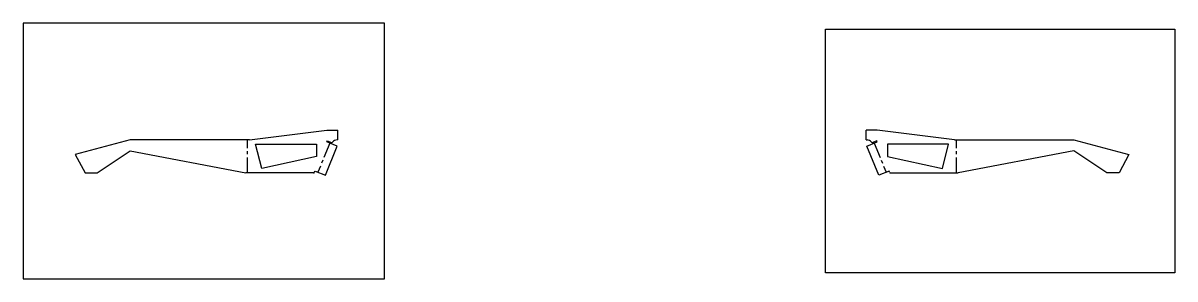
# Model space of a CAD drawing. Header units: millimetres. Extents: x -384 to 562, y 249 to 459.
import ezdxf

# ---------------------------------------------------------------- set-up
doc = ezdxf.new("R2010")
doc.units = ezdxf.units.MM
doc.linetypes.add('CENTERX2', pattern=[20.32, 12.7, -2.54, 2.54, -2.54])

msp = doc.modelspace()

# ---------------------------------------------------------------- linework, layer by layer
at = {"color": 7, "linetype": 'Continuous', "lineweight": 25}
for p, q in [((-197.91, 363.39), (-134.41, 371.39)), ((-134.41, 371.39), (-125.41, 371.39)), ((317.7, 371.39), (308.7, 371.39)), ((381.2, 363.39), (317.7, 371.39)), ((-296.05, 363.39), (-341.05, 351.39)), ((-197.91, 363.39), (-296.05, 363.39)), ((-187.91, 339.89), (-192.91, 359.89)), ((-192.91, 359.89), (-142.91, 359.89)), ((-142.91, 359.89), (-142.91, 349.89)), ((-134.38, 361.79), (-134, 362.72)), ((-125.91, 358.34), (-134.38, 361.79)), ((-134, 362.72), (-130.91, 361.45)), ((-125.41, 363.39), (-126.04, 363.39)), ((308.7, 363.39), (309.34, 363.39)), ((309.21, 358.34), (317.68, 361.79)), ((317.3, 362.72), (314.2, 361.45)), ((317.68, 361.79), (317.3, 362.72)), ((376.2, 359.89), (326.2, 359.89)), ((326.2, 359.89), (326.2, 349.89)), ((371.2, 339.89), (376.2, 359.89)), ((381.2, 363.39), (479.34, 363.39)), ((479.34, 363.39), (524.34, 351.39)), ((-341.05, 351.39), (-333.05, 336.39)), ((-323.05, 336.39), (-296.05, 354.39)), ((-296.05, 354.39), (-201.05, 336.39)), ((-135.64, 334.45), (-125.91, 358.34)), ((318.94, 334.45), (309.21, 358.34)), ((479.34, 354.39), (384.34, 336.39)), ((506.34, 336.39), (479.34, 354.39)), ((524.34, 351.39), (516.34, 336.39)), ((-142.91, 349.89), (-187.91, 339.89)), ((326.2, 349.89), (371.2, 339.89)), ((-333.05, 336.39), (-323.05, 336.39)), ((-145.4, 336.39), (-201.05, 336.39)), ((-144.49, 336.98), (-144.11, 337.9)), ((-144.11, 337.9), (-135.64, 334.45)), ((327.41, 337.9), (318.94, 334.45)), ((327.78, 336.98), (327.41, 337.9)), ((328.69, 336.39), (384.34, 336.39)), ((516.34, 336.39), (506.34, 336.39))]:
    msp.add_line(p, q, dxfattribs=at)
for p, q in [((-125.41, 363.39), (-125.41, 371.39)), ((308.7, 363.39), (308.7, 371.39))]:
    msp.add_line(p, q)
at = {"color": 7, "linetype": 'CENTERX2'}
for p, q in [((-199.48, 336.39), (-199.48, 363.39)), ((-132, 360.82), (-141.73, 336.93)), ((315.3, 360.82), (325.03, 336.93)), ((382.77, 336.39), (382.77, 363.39))]:
    msp.add_line(p, q, dxfattribs=at)
for points in [[(-87.01, 459.35), (-384.01, 459.35), (-384.01, 249.35), (-87.01, 249.35)], [(275.31, 454.35), (562.31, 454.35), (562.31, 254.35), (275.31, 254.35)]]:
    msp.add_lwpolyline(points, close=True)
at = {"color": 7, "linetype": 'Continuous', "lineweight": 25}
for centre, radius, start, end in [((-130.53, 362.38), 1, 247.83365, 318.36243), ((-126.04, 358.39), 5, 90, 138.36243), ((309.34, 358.39), 5, 41.63757, 90), ((313.83, 362.38), 1, 221.63757, 292.16635), ((-145.4, 337.39), 1, 270, 335.36067), ((328.69, 337.39), 1, 204.63933, 270)]:
    msp.add_arc(centre, radius, start, end, dxfattribs=at)

doc.saveas('drawing.dxf')
